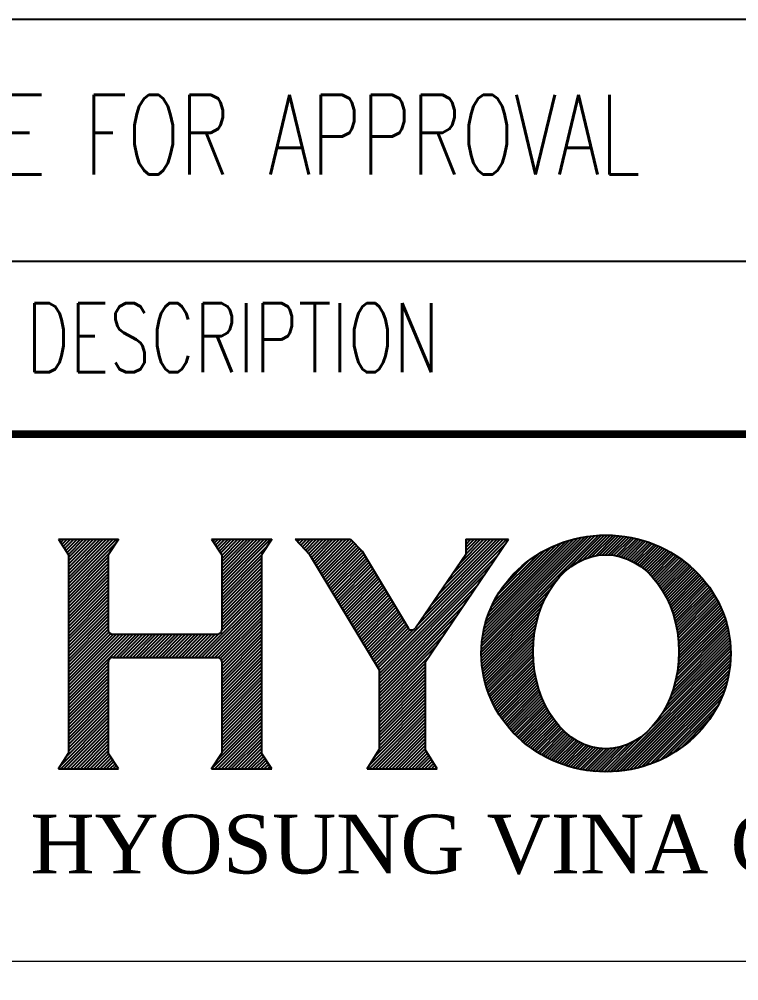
# Model space of a CAD drawing. Header units: millimetres. Extents: x 0 to 91981, y -132907 to 77676.
# Drawn here: x 83271 to 84103, y 3247 to 4359 of the extents above; entities that cross this region are included whole.
import ezdxf
from ezdxf.enums import TextEntityAlignment as Align

# ---------------------------------------------------------------- set-up
doc = ezdxf.new("R2010")
doc.units = ezdxf.units.MM
doc.header["$LTSCALE"] = 60
doc.linetypes.add('HIDDEN2', pattern=[0.1875, 0.125, -0.0625])
for name, color, linetype in [('9', 2, 'HIDDEN2'), ('BODER', 7, 'Continuous'), ('border', 130, 'Continuous'), ('TITLE', 7, 'Continuous')]:
    doc.layers.add(name, color=color, linetype=linetype)
doc.styles.add('ROMANS', font='ROMANS.shx', dxfattribs={"width": 0.8})
doc.styles.add('time', font='times.ttf', dxfattribs={"height": 5})

# ---------------------------------------------------------------- blocks, each defined once
blk = doc.blocks.new('TITLE')
at = {"color": 5}
for p, q in [((757.857, 90.656), (761.241, 94.041)), ((757.859, 90.743), (761.15, 94.034)), ((757.863, 90.833), (761.055, 94.025)), ((757.87, 90.926), (760.958, 94.014)), ((757.881, 91.021), (760.858, 93.999)), ((757.894, 91.12), (760.755, 93.981)), ((760.322, 93.036), (761.331, 94.045)), ((760.619, 93.248), (761.418, 94.047)), ((760.794, 93.337), (761.504, 94.047)), ((760.934, 93.392), (761.587, 94.045)), ((761.056, 93.429), (761.669, 94.041)), ((761.166, 93.454), (761.749, 94.036)), ((761.267, 93.469), (761.827, 94.029)), ((761.361, 93.478), (761.904, 94.021)), ((761.45, 93.481), (761.98, 94.011)), ((761.533, 93.479), (762.054, 94)), ((761.613, 93.474), (762.127, 93.988)), ((745.661, 93.887), (745.701, 93.927)), ((745.699, 93.83), (745.796, 93.927)), ((745.736, 93.773), (745.891, 93.927)), ((745.774, 93.715), (745.986, 93.927)), ((745.812, 93.658), (746.08, 93.927)), ((745.849, 93.601), (746.175, 93.927)), ((745.887, 93.544), (746.27, 93.927)), ((745.924, 93.486), (746.365, 93.927)), ((745.929, 93.302), (746.555, 93.927)), ((745.929, 93.207), (746.649, 93.927)), ((745.929, 93.112), (746.744, 93.927)), ((745.929, 93.017), (746.839, 93.927)), ((745.929, 92.922), (746.934, 93.927)), ((745.929, 92.828), (747.029, 93.927)), ((745.929, 92.733), (747.123, 93.927)), ((745.929, 92.638), (747.218, 93.927)), ((745.929, 92.543), (747.313, 93.927)), ((745.929, 93.397), (746.46, 93.927)), ((745.929, 92.448), (747.304, 93.823)), ((750.062, 93.927), (750.063, 93.927)), ((750.1, 93.869), (750.158, 93.927)), ((750.137, 93.812), (750.252, 93.927)), ((750.175, 93.755), (750.347, 93.927)), ((750.213, 93.698), (750.442, 93.927)), ((750.25, 93.64), (750.537, 93.927)), ((750.288, 93.583), (750.632, 93.927)), ((750.325, 93.526), (750.726, 93.927)), ((750.356, 93.462), (750.821, 93.927)), ((750.356, 93.367), (750.916, 93.927)), ((750.356, 93.272), (751.011, 93.927)), ((750.356, 93.178), (751.106, 93.927)), ((750.356, 93.083), (751.201, 93.927)), ((750.356, 92.988), (751.295, 93.927)), ((750.356, 92.893), (751.39, 93.927)), ((750.356, 92.798), (751.485, 93.927)), ((750.356, 92.703), (751.58, 93.927)), ((750.356, 92.609), (751.675, 93.927)), ((750.356, 92.514), (751.769, 93.927)), ((750.356, 92.419), (751.675, 93.737)), ((752.502, 93.901), (752.528, 93.927)), ((752.549, 93.853), (752.623, 93.927)), ((752.595, 93.805), (752.718, 93.927)), ((752.642, 93.757), (752.812, 93.927)), ((752.689, 93.709), (752.907, 93.927)), ((752.735, 93.66), (753.002, 93.927)), ((752.782, 93.612), (753.097, 93.927)), ((752.829, 93.564), (753.192, 93.927)), ((752.875, 93.516), (753.286, 93.927)), ((752.916, 93.462), (753.381, 93.927)), ((752.952, 93.403), (753.476, 93.927)), ((752.987, 93.343), (753.571, 93.927)), ((753.023, 93.284), (753.666, 93.927)), ((753.058, 93.225), (753.761, 93.927)), ((753.094, 93.166), (753.855, 93.927)), ((753.129, 93.106), (753.95, 93.927)), ((753.165, 93.047), (754.045, 93.927)), ((753.2, 92.988), (754.108, 93.895)), ((753.236, 92.928), (754.155, 93.847)), ((753.272, 92.869), (754.201, 93.799)), ((753.307, 92.81), (754.248, 93.751)), ((753.343, 92.751), (754.294, 93.702)), ((754.871, 90.202), (758.596, 93.927)), ((754.901, 90.137), (758.53, 93.766)), ((755.988, 91.414), (758.501, 93.927)), ((756.193, 91.713), (758.407, 93.927)), ((756.397, 92.012), (758.312, 93.927)), ((756.601, 92.312), (758.217, 93.927)), ((756.806, 92.611), (758.122, 93.927)), ((757.01, 92.91), (758.027, 93.927)), ((757.215, 93.209), (757.932, 93.927)), ((757.406, 93.875), (757.458, 93.927)), ((757.406, 93.78), (757.553, 93.927)), ((757.406, 93.686), (757.648, 93.927)), ((757.406, 93.591), (757.743, 93.927)), ((757.406, 93.496), (757.838, 93.927)), ((757.912, 91.223), (760.648, 93.959)), ((757.934, 91.33), (760.536, 93.933)), ((757.961, 91.443), (760.419, 93.901)), ((757.994, 91.561), (760.296, 93.864)), ((758.034, 91.687), (760.166, 93.819)), ((758.084, 91.822), (760.027, 93.765)), ((758.146, 91.969), (759.875, 93.698)), ((761.689, 93.465), (762.199, 93.974)), ((761.762, 93.452), (762.27, 93.96)), ((761.832, 93.437), (762.339, 93.944)), ((761.9, 93.419), (762.407, 93.927)), ((761.965, 93.399), (762.475, 93.909)), ((762.028, 93.377), (762.541, 93.89)), ((762.09, 93.353), (762.606, 93.87)), ((762.149, 93.327), (762.67, 93.848)), ((762.206, 93.299), (762.734, 93.826)), ((762.262, 93.27), (762.796, 93.803)), ((762.317, 93.239), (762.858, 93.779)), ((762.37, 93.206), (762.918, 93.755)), ((762.421, 93.172), (762.978, 93.729)), ((762.471, 93.137), (763.037, 93.702)), ((745.929, 92.354), (747.122, 93.547)), ((750.356, 92.324), (751.505, 93.473)), ((753.378, 92.691), (754.341, 93.654)), ((753.414, 92.632), (754.388, 93.606)), ((753.449, 92.573), (754.429, 93.553)), ((753.485, 92.514), (754.465, 93.493)), ((753.52, 92.454), (754.5, 93.434)), ((754.901, 90.042), (758.332, 93.473)), ((758.226, 92.134), (759.706, 93.614)), ((758.334, 92.328), (759.507, 93.501)), ((762.52, 93.1), (763.094, 93.675)), ((762.567, 93.062), (763.152, 93.647)), ((762.613, 93.023), (763.208, 93.618)), ((762.658, 92.983), (763.263, 93.588)), ((762.702, 92.941), (763.318, 93.557)), ((762.745, 92.899), (763.372, 93.526)), ((762.786, 92.855), (763.425, 93.494)), ((762.827, 92.81), (763.478, 93.461)), ((762.866, 92.764), (763.529, 93.427)), ((745.929, 92.259), (747.078, 93.408)), ((745.929, 92.164), (747.078, 93.313)), ((745.929, 92.069), (747.078, 93.218)), ((750.356, 92.229), (751.505, 93.378)), ((750.356, 92.135), (751.505, 93.283)), ((750.356, 92.04), (751.505, 93.189)), ((753.556, 92.395), (754.536, 93.375)), ((753.591, 92.336), (754.571, 93.315)), ((753.627, 92.276), (754.607, 93.256)), ((753.662, 92.217), (754.642, 93.197)), ((754.901, 89.947), (758.133, 93.18)), ((758.506, 92.585), (759.245, 93.325)), ((762.905, 92.717), (763.58, 93.393)), ((762.942, 92.669), (763.63, 93.357)), ((762.978, 92.62), (763.679, 93.321)), ((763.013, 92.57), (763.728, 93.285)), ((763.048, 92.519), (763.776, 93.247)), ((763.081, 92.467), (763.823, 93.209)), ((763.113, 92.414), (763.87, 93.17)), ((745.929, 91.974), (747.078, 93.123)), ((745.929, 91.879), (747.078, 93.028)), ((745.929, 91.785), (747.078, 92.933)), ((750.356, 91.945), (751.505, 93.094)), ((750.356, 91.85), (751.505, 92.999)), ((750.356, 91.755), (751.505, 92.904)), ((753.698, 92.158), (754.678, 93.138)), ((753.734, 92.099), (754.713, 93.078)), ((753.769, 92.039), (754.749, 93.019)), ((753.805, 91.98), (754.784, 92.96)), ((753.84, 91.921), (754.82, 92.9)), ((754.901, 89.853), (757.935, 92.887)), ((763.144, 92.36), (763.915, 93.131)), ((763.175, 92.305), (763.96, 93.09)), ((763.204, 92.249), (764.004, 93.049)), ((763.232, 92.191), (764.048, 93.007)), ((763.259, 92.133), (764.091, 92.965)), ((763.286, 92.074), (764.133, 92.921)), ((763.311, 92.014), (764.174, 92.877)), ((745.929, 91.69), (747.078, 92.839)), ((745.929, 91.595), (747.078, 92.744)), ((745.929, 91.5), (747.078, 92.649)), ((750.356, 91.66), (751.505, 92.809)), ((750.356, 91.566), (751.505, 92.714)), ((750.356, 91.471), (751.505, 92.62)), ((753.876, 91.861), (754.855, 92.841)), ((753.911, 91.802), (754.891, 92.782)), ((753.947, 91.743), (754.927, 92.723)), ((753.982, 91.684), (754.962, 92.663)), ((754.018, 91.624), (754.998, 92.604)), ((754.901, 89.758), (757.737, 92.594)), ((757.857, 90.571), (760.076, 92.79)), ((763.335, 91.953), (764.214, 92.832)), ((763.358, 91.891), (764.254, 92.787)), ((763.38, 91.828), (764.293, 92.741)), ((763.401, 91.763), (764.331, 92.693)), ((763.421, 91.698), (764.369, 92.646)), ((763.44, 91.631), (764.406, 92.597)), ((745.929, 91.405), (747.078, 92.554)), ((745.929, 91.311), (747.078, 92.459)), ((745.929, 91.216), (747.078, 92.365)), ((749.681, 90.511), (751.505, 92.335)), ((750.352, 91.277), (751.505, 92.43)), ((750.356, 91.376), (751.505, 92.525)), ((754.053, 91.565), (755.033, 92.545)), ((754.089, 91.506), (755.069, 92.486)), ((754.124, 91.447), (755.104, 92.426)), ((754.16, 91.387), (755.14, 92.367)), ((754.196, 91.328), (755.175, 92.308)), ((757.86, 90.488), (759.842, 92.47)), ((763.458, 91.564), (764.442, 92.548)), ((763.474, 91.495), (764.477, 92.498)), ((763.489, 91.425), (764.511, 92.447)), ((763.503, 91.353), (764.545, 92.395)), ((763.516, 91.281), (764.578, 92.342)), ((745.929, 91.121), (747.078, 92.27)), ((745.929, 91.026), (747.078, 92.175)), ((745.929, 90.931), (747.078, 92.08)), ((749.775, 90.511), (751.505, 92.24)), ((749.87, 90.511), (751.505, 92.146)), ((749.965, 90.511), (751.505, 92.051)), ((754.231, 91.269), (755.211, 92.248)), ((754.267, 91.209), (755.246, 92.189)), ((754.302, 91.15), (755.282, 92.13)), ((754.338, 91.091), (755.317, 92.071)), ((754.901, 89.663), (757.539, 92.301)), ((757.864, 90.407), (759.728, 92.272)), ((757.87, 90.328), (759.649, 92.107)), ((763.528, 91.207), (764.61, 92.289)), ((763.538, 91.132), (764.641, 92.235)), ((763.546, 91.055), (764.671, 92.18)), ((763.554, 90.977), (764.7, 92.124)), ((763.559, 90.897), (764.729, 92.067)), ((745.929, 90.836), (747.078, 91.985)), ((745.929, 90.742), (747.078, 91.89)), ((745.929, 90.647), (747.078, 91.796)), ((750.06, 90.511), (751.505, 91.956)), ((750.155, 90.511), (751.505, 91.861)), ((750.248, 90.509), (751.505, 91.766)), ((754.373, 91.032), (755.353, 92.011)), ((754.409, 90.972), (755.388, 91.952)), ((754.444, 90.913), (755.424, 91.893)), ((754.48, 90.854), (755.46, 91.833)), ((754.515, 90.794), (755.495, 91.774)), ((754.901, 89.568), (757.341, 92.008)), ((757.878, 90.251), (759.589, 91.961)), ((757.888, 90.175), (759.54, 91.827)), ((763.56, 90.471), (764.857, 91.768)), ((763.563, 90.816), (764.756, 92.009)), ((763.564, 90.561), (764.833, 91.83)), ((763.565, 90.733), (764.783, 91.95)), ((763.566, 90.648), (764.809, 91.891)), ((745.929, 90.552), (747.078, 91.701)), ((745.929, 90.457), (747.078, 91.606)), ((745.929, 90.362), (747.078, 91.511)), ((750.313, 90.479), (751.505, 91.671)), ((750.35, 90.422), (751.505, 91.577)), ((750.356, 90.333), (751.505, 91.482)), ((754.551, 90.735), (755.531, 91.715)), ((754.586, 90.676), (755.566, 91.656)), ((754.622, 90.617), (755.602, 91.596)), ((754.658, 90.557), (755.637, 91.537)), ((754.693, 90.498), (755.673, 91.478)), ((754.901, 89.473), (757.142, 91.715)), ((757.899, 90.101), (759.501, 91.703)), ((757.912, 90.029), (759.468, 91.585)), ((763.519, 90.089), (764.941, 91.511)), ((763.534, 90.189), (764.922, 91.577)), ((763.545, 90.286), (764.901, 91.642)), ((763.554, 90.38), (764.88, 91.706)), ((745.929, 90.268), (747.078, 91.416)), ((745.929, 90.173), (747.078, 91.322)), ((745.929, 90.078), (747.096, 91.245)), ((745.929, 89.983), (747.144, 91.198)), ((750.356, 90.238), (751.505, 91.387)), ((750.356, 90.143), (751.505, 91.292)), ((750.356, 90.049), (751.505, 91.197)), ((754.729, 90.439), (755.708, 91.419)), ((754.764, 90.38), (755.744, 91.36)), ((754.8, 90.32), (755.797, 91.317)), ((754.835, 90.261), (755.887, 91.313)), ((754.901, 89.378), (756.944, 91.422)), ((757.926, 89.958), (759.441, 91.473)), ((757.942, 89.888), (759.419, 91.365)), ((757.959, 89.819), (759.401, 91.262)), ((763.419, 89.647), (765.006, 91.235)), ((763.452, 89.765), (764.992, 91.306)), ((763.479, 89.878), (764.976, 91.376)), ((763.501, 89.985), (764.959, 91.444)), ((745.929, 89.888), (747.224, 91.183)), ((745.929, 89.794), (747.319, 91.183)), ((745.929, 89.699), (747.413, 91.183)), ((745.929, 89.604), (747.508, 91.183)), ((745.929, 89.509), (747.603, 91.183)), ((745.929, 89.414), (747.698, 91.183)), ((745.929, 89.319), (747.793, 91.183)), ((747.215, 90.511), (747.888, 91.183)), ((747.31, 90.511), (747.982, 91.183)), ((747.405, 90.511), (748.077, 91.183)), ((747.5, 90.511), (748.172, 91.183)), ((747.595, 90.511), (748.267, 91.183)), ((747.69, 90.511), (748.362, 91.183)), ((747.784, 90.511), (748.456, 91.183)), ((747.879, 90.511), (748.551, 91.183)), ((747.974, 90.511), (748.646, 91.183)), ((748.069, 90.511), (748.741, 91.183)), ((748.164, 90.511), (748.836, 91.183)), ((748.258, 90.511), (748.93, 91.183)), ((748.353, 90.511), (749.025, 91.183)), ((748.448, 90.511), (749.12, 91.183)), ((748.543, 90.511), (749.215, 91.183)), ((748.638, 90.511), (749.31, 91.183)), ((748.733, 90.511), (749.405, 91.183)), ((748.827, 90.511), (749.499, 91.183)), ((748.922, 90.511), (749.594, 91.183)), ((749.017, 90.511), (749.689, 91.183)), ((749.112, 90.511), (749.784, 91.183)), ((749.207, 90.511), (749.879, 91.183)), ((749.301, 90.511), (749.973, 91.183)), ((749.396, 90.511), (750.068, 91.183)), ((749.491, 90.511), (750.163, 91.183)), ((749.586, 90.511), (750.262, 91.187)), ((750.356, 89.954), (751.505, 91.103)), ((750.356, 89.859), (751.505, 91.008)), ((754.901, 89.284), (756.746, 91.129)), ((757.977, 89.752), (759.386, 91.162)), ((757.996, 89.686), (759.375, 91.065)), ((758.016, 89.621), (759.366, 90.971)), ((763.19, 89.077), (765.049, 90.936)), ((763.269, 89.242), (765.041, 91.013)), ((763.331, 89.388), (765.031, 91.089)), ((763.379, 89.522), (765.019, 91.163)), ((750.356, 89.764), (751.505, 90.913)), ((750.356, 89.669), (751.505, 90.818)), ((750.356, 89.575), (751.505, 90.723)), ((754.901, 89.189), (756.548, 90.836)), ((758.037, 89.557), (759.36, 90.88)), ((758.06, 89.494), (759.356, 90.79)), ((758.084, 89.432), (759.355, 90.703)), ((761.577, 87.208), (765.063, 90.694)), ((762.83, 88.546), (765.06, 90.777)), ((763.075, 88.877), (765.056, 90.857)), ((745.929, 89.225), (747.078, 90.373)), ((750.356, 89.48), (751.505, 90.629)), ((750.356, 89.385), (751.505, 90.534)), ((750.356, 89.29), (751.505, 90.439)), ((754.901, 89.094), (756.349, 90.543)), ((758.108, 89.371), (759.355, 90.618)), ((758.134, 89.312), (759.357, 90.535)), ((758.16, 89.253), (759.361, 90.454)), ((758.188, 89.195), (759.367, 90.374)), ((761.666, 87.212), (765.064, 90.61)), ((761.757, 87.218), (765.062, 90.523)), ((761.851, 87.226), (765.058, 90.433)), ((745.929, 89.13), (747.078, 90.279)), ((745.929, 89.035), (747.078, 90.184)), ((745.929, 88.94), (747.078, 90.089)), ((750.356, 89.195), (751.505, 90.344)), ((750.356, 89.1), (751.505, 90.249)), ((750.356, 89.006), (751.505, 90.154)), ((754.901, 88.999), (756.238, 90.336)), ((754.901, 88.904), (756.238, 90.242)), ((754.901, 88.81), (756.238, 90.147)), ((758.216, 89.138), (759.374, 90.296)), ((758.245, 89.082), (759.383, 90.219)), ((758.275, 89.027), (759.393, 90.144)), ((761.948, 87.238), (765.051, 90.341)), ((762.047, 87.252), (765.041, 90.246)), ((762.15, 87.27), (765.028, 90.147)), ((745.929, 88.845), (747.078, 89.994)), ((745.929, 88.751), (747.078, 89.899)), ((750.356, 88.911), (751.505, 90.06)), ((750.356, 88.816), (751.505, 89.965)), ((750.356, 88.721), (751.505, 89.87)), ((754.901, 88.715), (756.238, 90.052)), ((754.901, 88.62), (756.238, 89.957)), ((754.901, 88.525), (756.238, 89.862)), ((758.306, 88.972), (759.404, 90.07)), ((758.338, 88.919), (759.417, 89.998)), ((758.371, 88.866), (759.431, 89.927)), ((758.404, 88.814), (759.447, 89.857)), ((762.257, 87.291), (765.011, 90.045)), ((762.368, 87.317), (764.99, 89.939)), ((762.484, 87.347), (764.964, 89.827)), ((745.929, 88.656), (747.078, 89.805)), ((745.929, 88.561), (747.078, 89.71)), ((745.929, 88.466), (747.078, 89.615)), ((750.356, 88.626), (751.505, 89.775)), ((750.356, 88.532), (751.505, 89.68)), ((750.356, 88.437), (751.505, 89.586)), ((754.901, 88.43), (756.238, 89.768)), ((754.901, 88.335), (756.238, 89.673)), ((754.901, 88.241), (756.238, 89.578)), ((758.438, 88.763), (759.463, 89.788)), ((758.474, 88.713), (759.481, 89.72)), ((758.509, 88.663), (759.5, 89.654)), ((758.546, 88.615), (759.52, 89.588)), ((762.606, 87.384), (764.932, 89.71)), ((762.735, 87.427), (764.893, 89.585)), ((745.929, 88.371), (747.078, 89.52)), ((745.929, 88.276), (747.078, 89.425)), ((745.929, 88.182), (747.078, 89.33)), ((750.356, 88.342), (751.505, 89.491)), ((750.356, 88.247), (751.505, 89.396)), ((750.356, 88.152), (751.505, 89.301)), ((754.901, 88.146), (756.238, 89.483)), ((754.901, 88.051), (756.238, 89.388)), ((754.901, 87.956), (756.238, 89.294)), ((758.583, 88.567), (759.541, 89.524)), ((758.622, 88.52), (759.563, 89.461)), ((758.661, 88.473), (759.586, 89.399)), ((758.7, 88.428), (759.61, 89.337)), ((758.741, 88.383), (759.635, 89.277)), ((762.873, 87.48), (764.844, 89.452)), ((763.022, 87.544), (764.784, 89.306)), ((745.929, 88.087), (747.078, 89.236)), ((745.929, 87.992), (747.078, 89.141)), ((745.929, 87.897), (747.078, 89.046)), ((750.356, 88.057), (751.505, 89.206)), ((750.356, 87.963), (751.505, 89.111)), ((750.356, 87.868), (751.505, 89.017)), ((754.62, 87.391), (756.238, 89.009)), ((754.769, 87.635), (756.238, 89.104)), ((754.901, 87.861), (756.238, 89.199)), ((758.782, 88.338), (759.662, 89.218)), ((758.824, 88.295), (759.689, 89.16)), ((758.866, 88.252), (759.717, 89.103)), ((758.91, 88.21), (759.746, 89.047)), ((758.954, 88.169), (759.777, 88.992)), ((763.189, 87.625), (764.708, 89.144)), ((745.688, 87.372), (747.078, 88.762)), ((745.869, 87.648), (747.078, 88.856)), ((745.929, 87.802), (747.078, 88.951)), ((750.064, 87.291), (751.505, 88.732)), ((750.24, 87.562), (751.505, 88.827)), ((750.356, 87.773), (751.505, 88.922)), ((754.615, 87.291), (756.238, 88.914)), ((754.709, 87.291), (756.238, 88.819)), ((754.804, 87.291), (756.238, 88.725)), ((758.999, 88.129), (759.808, 88.938)), ((759.044, 88.089), (759.84, 88.885)), ((759.091, 88.05), (759.874, 88.833)), ((759.138, 88.012), (759.908, 88.782)), ((759.185, 87.974), (759.943, 88.732)), ((763.382, 87.733), (764.605, 88.956)), ((763.629, 87.895), (764.447, 88.713)), ((745.702, 87.291), (747.078, 88.667)), ((745.797, 87.291), (747.078, 88.572)), ((745.892, 87.291), (747.078, 88.477)), ((750.158, 87.291), (751.505, 88.637)), ((750.253, 87.291), (751.505, 88.543)), ((750.348, 87.291), (751.505, 88.448)), ((754.899, 87.291), (756.238, 88.63)), ((754.994, 87.291), (756.238, 88.535)), ((755.089, 87.291), (756.238, 88.44)), ((759.234, 87.937), (759.979, 88.683)), ((759.283, 87.901), (760.017, 88.635)), ((759.333, 87.866), (760.055, 88.588)), ((759.384, 87.831), (760.095, 88.542)), ((759.435, 87.797), (760.135, 88.497)), ((759.488, 87.764), (760.177, 88.453)), ((745.986, 87.291), (747.078, 88.382)), ((746.081, 87.291), (747.078, 88.287)), ((746.176, 87.291), (747.078, 88.193)), ((750.443, 87.291), (751.505, 88.353)), ((750.538, 87.291), (751.505, 88.258)), ((750.632, 87.291), (751.505, 88.163)), ((755.184, 87.291), (756.238, 88.345)), ((755.278, 87.291), (756.238, 88.251)), ((755.373, 87.291), (756.238, 88.156)), ((759.541, 87.732), (760.219, 88.411)), ((759.594, 87.7), (760.263, 88.369)), ((759.649, 87.67), (760.308, 88.329)), ((759.704, 87.64), (760.355, 88.29)), ((759.761, 87.611), (760.402, 88.252)), ((759.818, 87.582), (760.451, 88.215)), ((759.875, 87.555), (760.501, 88.18)), ((759.934, 87.528), (760.552, 88.146)), ((761.49, 87.206), (762.614, 88.33)), ((746.271, 87.291), (747.078, 88.098)), ((746.366, 87.291), (747.078, 88.003)), ((746.461, 87.291), (747.078, 87.908)), ((750.727, 87.291), (751.505, 88.068)), ((750.822, 87.291), (751.505, 87.974)), ((750.917, 87.291), (751.505, 87.879)), ((755.468, 87.291), (756.238, 88.061)), ((755.563, 87.291), (756.238, 87.966)), ((755.658, 87.291), (756.238, 87.871)), ((759.994, 87.502), (760.605, 88.114)), ((760.054, 87.477), (760.659, 88.083)), ((760.115, 87.453), (760.715, 88.053)), ((760.178, 87.43), (760.773, 88.026)), ((760.241, 87.408), (760.832, 88)), ((760.305, 87.387), (760.894, 87.975)), ((760.37, 87.367), (760.957, 87.953)), ((760.436, 87.347), (761.022, 87.933)), ((760.503, 87.329), (761.09, 87.916)), ((760.571, 87.312), (761.16, 87.901)), ((760.641, 87.296), (761.233, 87.888)), ((760.711, 87.281), (761.309, 87.879)), ((760.783, 87.267), (761.389, 87.874)), ((760.855, 87.255), (761.473, 87.872)), ((760.93, 87.244), (761.561, 87.875)), ((761.005, 87.234), (761.655, 87.884)), ((761.082, 87.225), (761.757, 87.9)), ((761.16, 87.218), (761.867, 87.925)), ((761.24, 87.213), (761.989, 87.962)), ((761.321, 87.209), (762.131, 88.018)), ((761.405, 87.207), (762.307, 88.109)), ((746.555, 87.291), (747.078, 87.813)), ((746.65, 87.291), (747.086, 87.727)), ((746.745, 87.291), (747.124, 87.669)), ((746.84, 87.291), (747.161, 87.612)), ((751.012, 87.291), (751.505, 87.784)), ((751.106, 87.291), (751.525, 87.709)), ((751.201, 87.291), (751.562, 87.652)), ((751.296, 87.291), (751.6, 87.594)), ((755.752, 87.291), (756.266, 87.805)), ((755.847, 87.291), (756.302, 87.746)), ((755.942, 87.291), (756.338, 87.687)), ((756.037, 87.291), (756.374, 87.628)), ((746.935, 87.291), (747.199, 87.555)), ((747.029, 87.291), (747.236, 87.498)), ((747.124, 87.291), (747.274, 87.44)), ((747.219, 87.291), (747.311, 87.383)), ((747.314, 87.291), (747.349, 87.326)), ((751.391, 87.291), (751.637, 87.537)), ((751.486, 87.291), (751.675, 87.48)), ((751.581, 87.291), (751.713, 87.423)), ((751.675, 87.291), (751.75, 87.365)), ((751.77, 87.291), (751.788, 87.308)), ((756.132, 87.291), (756.41, 87.569)), ((756.227, 87.291), (756.446, 87.51)), ((756.321, 87.291), (756.482, 87.451)), ((756.416, 87.291), (756.518, 87.392)), ((756.511, 87.291), (756.554, 87.334))]:
    blk.add_line(p, q, dxfattribs=at)
at = {"layer": '9', "color": 5, "linetype": 'Continuous'}
for p, q in [((745.635, 93.927), (747.372, 93.927)), ((745.635, 93.927), (745.929, 93.479)), ((747.372, 93.927), (747.078, 93.479)), ((750.062, 93.927), (750.356, 93.479)), ((750.062, 93.927), (751.799, 93.927)), ((751.799, 93.927), (751.505, 93.479)), ((752.477, 93.927), (752.897, 93.493)), ((752.477, 93.927), (754.077, 93.927)), ((754.077, 93.927), (754.412, 93.581)), ((756.236, 90.375), (758.639, 93.927)), ((757.406, 93.927), (758.639, 93.927)), ((757.406, 93.927), (757.406, 93.49)), ((745.929, 93.479), (745.929, 87.739)), ((747.078, 93.479), (747.078, 91.31)), ((750.356, 93.479), (750.356, 91.31)), ((751.505, 93.479), (751.505, 87.739)), ((752.897, 93.493), (754.901, 90.151)), ((754.412, 93.581), (755.739, 91.368)), ((757.406, 93.49), (755.953, 91.362)), ((747.205, 91.183), (750.229, 91.183)), ((747.078, 90.384), (747.078, 87.739)), ((747.205, 90.511), (750.229, 90.511)), ((750.356, 90.384), (750.356, 87.739)), ((756.238, 90.378), (756.238, 87.851)), ((754.901, 90.151), (754.901, 87.851)), ((745.635, 87.291), (745.929, 87.739)), ((747.372, 87.291), (747.078, 87.739)), ((750.062, 87.291), (750.356, 87.739)), ((751.799, 87.291), (751.505, 87.739)), ((754.559, 87.291), (754.901, 87.851)), ((756.58, 87.291), (756.238, 87.851)), ((745.635, 87.291), (747.372, 87.291)), ((750.062, 87.291), (751.799, 87.291)), ((754.559, 87.291), (756.58, 87.291))]:
    blk.add_line(p, q, dxfattribs=at)
for centre, start, end in [((747.205, 91.31), 180, 270), ((750.229, 91.31), 270, 360), ((755.848, 91.434), 210.9433, 325.6617), ((747.205, 90.384), 90, 180.0041), ((750.229, 90.384), 0, 90)]:
    blk.add_arc(centre, 0.127, start, end, dxfattribs=at)
for centre, major_axis, ratio in [((761.46, 90.627), (-3.604, 0), 0.949192), ((761.46, 90.677), (0, 2.805), 0.750742)]:
    blk.add_ellipse(centre, major_axis=major_axis, ratio=ratio, dxfattribs=at)
at = {"layer": 'BODER'}
for p, q in [((699.671, 108.966), (823.671, 108.966)), ((699.671, 101.966), (823.671, 101.966))]:
    blk.add_line(p, q, dxfattribs=at)
at = {"layer": 'border', "color": 7, "linetype": 'Continuous', "lineweight": 0}
for p, q in [((699.671, 96.966), (823.671, 96.966)), ((699.671, 96.966), (823.671, 96.966)), ((699.671, 81.726), (823.671, 81.726))]:
    blk.add_line(p, q, dxfattribs=at)
at = {"layer": 'TITLE', "color": 7, "lineweight": 0, "const_width": 0.216}
blk.add_lwpolyline([(699.671, 17.683), (699.671, 96.966), (823.671, 96.966)], dxfattribs=at)
at = {"lineweight": 0, "style": 'time'}
blk.add_text('HYOSUNG VINA CHEMICALS CO., LTD.', height=1.69756, dxfattribs=at).set_placement((768.229, 84.266), align=Align.CENTER)
at = {"layer": 'BODER', "color": 7, "style": 'ROMANS', "width": 0.7}
blk.add_text('ISSUE FOR APPROVAL', height=2.3, dxfattribs=at).set_placement((750.801, 105.629), align=Align.MIDDLE_CENTER)
at = {"layer": 'BODER', "style": 'ROMANS', "width": 0.7}
blk.add_text('DESCRIPTION', height=2, dxfattribs=at).set_placement((750.676, 99.756), align=Align.MIDDLE)

msp = doc.modelspace()

# ---------------------------------------------------------------- block references
at = {"linetype": 'ByBlock', "xscale": 40, "yscale": 40, "zscale": 40}
msp.add_blockref('TITLE', (53491.26992, 0.00021), dxfattribs=at)

doc.saveas('drawing.dxf')
